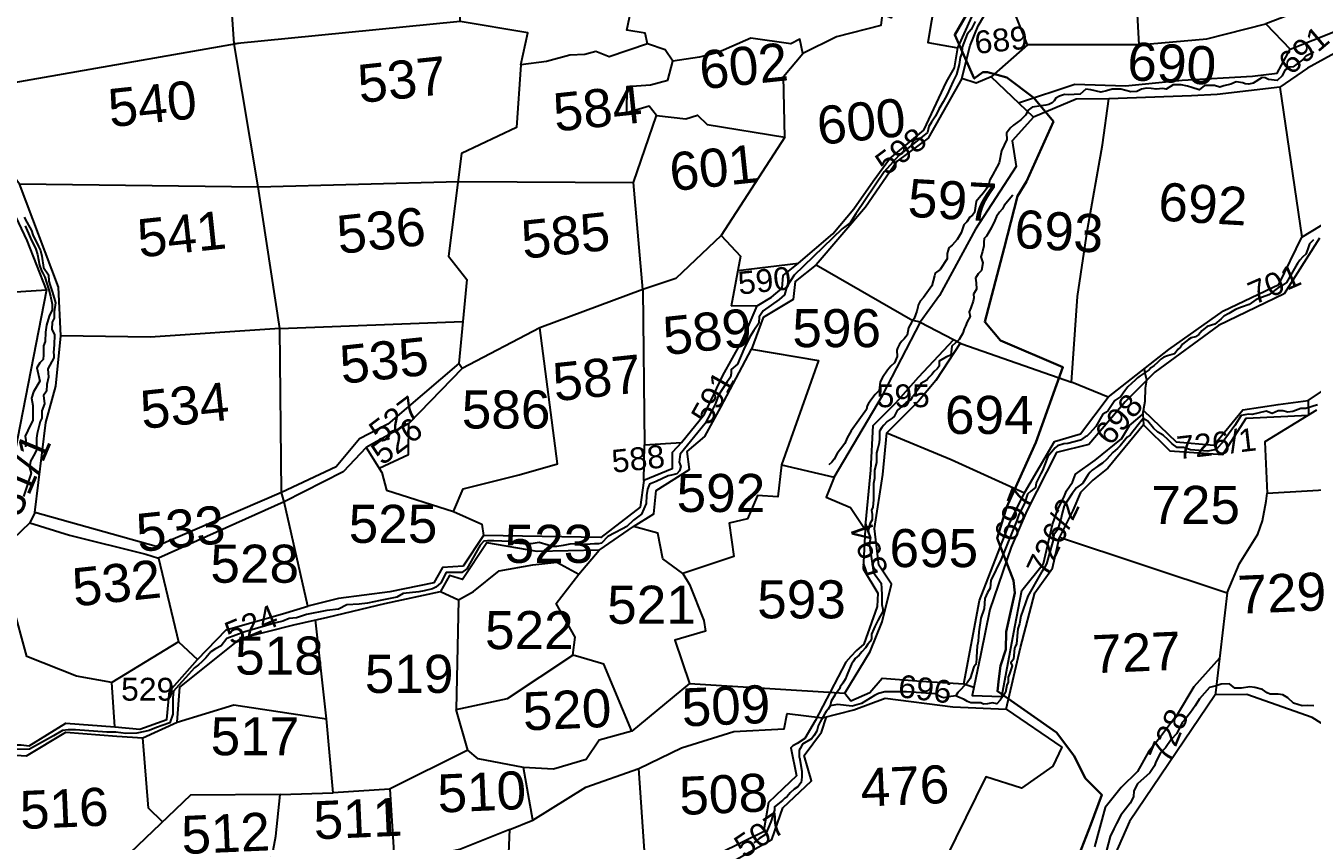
# Model space of a CAD drawing. Header units: inches. Extents: x 304037 to 460575, y 1453943 to 1639883.
# Drawn here: x 328018 to 328887, y 1606310 to 1606861 of the extents above; entities that cross this region are included whole.
import ezdxf

# ---------------------------------------------------------------- set-up
doc = ezdxf.new("R2010")
doc.units = ezdxf.units.IN
doc.header["$MEASUREMENT"] = 0
doc.linetypes.add('ACAD_ISO07W100', pattern=[3, 0, -3])
doc.layers.add('FOOTPATH', color=150, linetype='ACAD_ISO07W100', lineweight=30)
for name, color, linetype in [('NALA', 4, 'Continuous'), ('SURVEY_BND', 7, 'Continuous'), ('SURVEY_NO', 7, 'Continuous')]:
    doc.layers.add(name, color=color, linetype=linetype)
doc.styles.get("Standard").update_dxf_attribs({"font": 'arial.ttf'})

# ---------------------------------------------------------------- blocks, each defined once
blk = doc.blocks.new('KALUVOYA')
at = {"layer": 'FOOTPATH', "linetype": 'ByBlock'}
blk.add_lwpolyline([(-108.138, 320.183), (-109.434, 317.958), (-108.151, 315.082), (-107.592, 315.495), (-107.29, 315.506), (-106.011, 315.159), (-104.229, 313.826), (-102.95, 312.262), (-104.723, 308.316), (-105.295, 307.372), (-106.183, 303.939), (-107.455, 299.102), (-106.409, 297.891), (-102.315, 296.127), (-104.081, 291.187), (-106.012, 286.917), (-106.621, 284.911), (-105.556, 282.137), (-105.469, 281.327), (-106.026, 278.754), (-106.063, 277.599), (-106.397, 276.522), (-106.509, 275.681), (-106.608, 274.852), (-104.402, 273.337), (-102.73, 272.162), (-101.577, 270.648), (-100.809, 269.127), (-99.731, 268.059), (-100.458, 266.115), (-101.679, 262.964)], dxfattribs=at)
at = {"layer": 'NALA'}
for points in [[(-108.089, 318.818), (-108.353, 318.306), (-108.617, 318.005), (-108.949, 317.137), (-108.972, 316.743), (-109.085, 316.464), (-109.145, 316.013), (-109.319, 315.343), (-109.537, 314.906), (-109.938, 314.042), (-110.202, 313.56), (-110.473, 313.078), (-110.692, 312.619), (-110.948, 312.227), (-111.129, 311.926), (-111.213, 311.53), (-113.105, 310.019), (-114.073, 308.949), (-115.924, 306.197), (-116.306, 305.61), (-116.821, 305.213), (-119.973, 302.156), (-120.461, 301.418), (-120.608, 300.872), (-120.959, 300.577)], [(-85.834, 316.819), (-86.365, 316.557), (-86.58, 316.315), (-87.113, 315.937), (-87.2, 315.87), (-87.435, 315.843), (-87.738, 315.635), (-87.926, 315.266), (-88.243, 314.971), (-88.814, 315.031), (-89.036, 315.138), (-89.244, 315.165), (-89.823, 314.789), (-90.112, 314.715), (-90.354, 314.748), (-90.515, 314.802), (-90.952, 314.876), (-91.288, 314.728), (-91.745, 314.614), (-92.02, 314.527), (-92.365, 314.642), (-92.822, 314.642), (-93.03, 314.628), (-93.38, 314.36), (-93.857, 314.501), (-94.146, 314.595), (-94.565, 314.688), (-95.076, 314.688), (-95.533, 314.399), (-95.755, 314.426), (-96.192, 314.386), (-96.521, 314.446), (-96.83, 314.453), (-97.159, 314.386), (-97.462, 314.245), (-97.872, 314.218), (-98.526, 314.399), (-98.795, 314.399), (-99.091, 314.399), (-99.453, 314.271), (-99.837, 314.197), (-100.488, 314.352), (-100.811, 314.385), (-101.196, 314.068), (-101.586, 314.035), (-101.989, 314.008), (-102.224, 314.035), (-102.553, 313.934), (-102.782, 313.8), (-102.889, 313.632), (-103.031, 313.498), (-103.252, 313.383), (-103.454, 313.33), (-103.743, 313.296), (-104.343, 313.207), (-104.599, 313.019), (-104.78, 312.69), (-105.089, 312.368), (-105.568, 312.022), (-105.79, 311.821), (-106.025, 311.498), (-106.005, 311.076), (-106.365, 310.339), (-106.501, 309.543), (-106.663, 309.273), (-106.947, 308.746), (-107.122, 308.422), (-107.23, 308.004), (-107.528, 307.572), (-107.812, 307.261), (-108.028, 307.005), (-108.131, 306.287), (-108.263, 306.121), (-108.436, 305.975), (-108.635, 305.67), (-108.834, 305.485), (-109, 304.961), (-109.272, 304.504), (-109.59, 304.145), (-109.807, 303.973), (-109.865, 303.822), (-109.93, 303.601), (-109.913, 303.241), (-110.386, 302.546), (-110.702, 302.292), (-110.754, 302.13), (-110.926, 301.468), (-111.48, 300.712), (-111.698, 300.463), (-111.82, 300.21), (-111.846, 300.067), (-111.907, 299.803), (-112.08, 299.318), (-112.258, 299.07), (-112.344, 298.902), (-112.456, 298.714), (-112.541, 298.238), (-112.752, 297.989), (-112.905, 297.836), (-113.052, 297.651), (-113.174, 297.383), (-113.225, 297.236), (-113.206, 296.826), (-113.385, 296.405), (-113.615, 296.194), (-113.832, 295.933), (-114.163, 295.452), (-114.323, 295.171), (-114.391, 294.606), (-114.65, 294.325), (-114.858, 294.044), (-115.089, 293.752), (-115.162, 293.595), (-115.207, 293.352), (-116.216, 291.942), (-116.477, 291.483), (-116.636, 291.111), (-116.913, 290.755), (-117.135, 290.454), (-117.342, 290.078), (-117.485, 289.88), (-117.683, 289.706)], [(-170.495, 305.376), (-170.154, 304.553), (-169.798, 303.833), (-169.69, 303.486), (-169.552, 302.794), (-169.426, 302.418), (-169.331, 302.27), (-169.191, 302.004), (-168.941, 301.182), (-168.832, 300.751), (-168.722, 300.235), (-168.716, 299.864), (-168.923, 299.445), (-169.092, 298.861), (-169.153, 298.384), (-169.178, 297.786), (-169.276, 297.493), (-169.288, 296.906), (-169.3, 296.601), (-169.52, 296.381), (-169.716, 296.051), (-169.531, 295.178), (-169.943, 294.477), (-170.063, 294.049), (-169.996, 293.582), (-169.986, 292.623), (-170.303, 291.947), (-170.491, 291.562), (-170.448, 291.271), (-170.457, 290.866)], [(-170.559, 305.945), (-170.381, 305.61), (-170.077, 305.077), (-170.002, 304.783), (-169.619, 304.021), (-169.496, 303.754), (-169.41, 303.374), (-169.298, 302.631), (-168.96, 302.168), (-168.939, 301.74), (-168.826, 301.398), (-168.697, 300.993), (-168.491, 300.325), (-168.577, 299.735), (-168.577, 299.307), (-168.714, 299.051), (-168.748, 298.594), (-168.56, 298.226), (-168.577, 297.554), (-168.628, 297.057), (-168.602, 296.903), (-168.602, 296.698), (-168.996, 295.988), (-168.954, 295.44), (-169.074, 294.953), (-169.091, 294.525), (-169.288, 294.226), (-169.212, 293.693), (-169.39, 293.219), (-169.399, 292.757), (-169.502, 292.535), (-169.707, 291.742), (-169.741, 291.443), (-169.733, 291.041), (-169.733, 290.664), (-169.844, 290.425), (-170.127, 289.928), (-170.212, 289.509), (-170.101, 289.141), (-170.592, 287.594)], [(-105.614, 307.434), (-106.176, 306.743), (-106.281, 306.533), (-106.483, 306.314), (-106.676, 306.025), (-106.798, 305.753), (-107.036, 305.267), (-107.343, 304.741), (-107.501, 304.583), (-107.509, 304.347), (-107.509, 304.093), (-107.597, 303.733), (-107.711, 303.374), (-107.571, 302.993), (-107.66, 302.474), (-107.895, 302.257), (-108.062, 301.976), (-108.018, 301.661), (-107.992, 301.253), (-108.185, 300.92), (-108.159, 300.692), (-108.203, 300.464), (-108.361, 300.035), (-108.484, 299.763), (-108.4, 299.469), (-108.603, 299.119), (-108.713, 298.83), (-108.806, 298.64), (-108.898, 298.363), (-109.125, 297.957), (-109.61, 297.514), (-109.668, 296.923), (-109.955, 296.804), (-110.441, 296.536), (-110.453, 296.196), (-110.568, 296.02), (-110.781, 295.857), (-110.914, 295.656), (-111.121, 295.462), (-111.26, 295.281), (-111.455, 295.165), (-111.643, 295.05), (-111.77, 294.747), (-112.026, 294.41), (-112.19, 294.198), (-112.329, 293.968), (-112.602, 293.804), (-112.882, 293.574), (-113.203, 293.289), (-113.258, 293.143), (-113.391, 292.901), (-113.531, 292.774), (-113.866, 292.565), (-114.067, 292.317), (-114.212, 292.159), (-114.364, 291.923), (-114.37, 291.447), (-114.382, 291.168), (-114.425, 290.98), (-114.467, 290.81), (-114.547, 290.504), (-114.553, 289.873), (-114.68, 289.376), (-114.686, 288.813), (-114.747, 288.485), (-114.753, 288.237), (-114.747, 287.948), (-114.747, 287.409), (-114.802, 286.936), (-114.887, 286.73), (-114.832, 286.46), (-114.844, 286.115), (-115.002, 285.842), (-115.099, 285.359), (-114.96, 284.887), (-115.02, 284.414), (-114.984, 284.292), (-114.749, 282.643), (-114.246, 281.942), (-114.223, 281.599), (-114.208, 281.173), (-114.2, 280.545), (-114.124, 280.24), (-114.132, 280.095), (-114.315, 279.783), (-114.467, 279.501), (-114.543, 279.318), (-114.665, 279.105), (-114.727, 278.952), (-114.887, 278.605), (-114.879, 278.285), (-114.971, 278.11), (-115.116, 277.942), (-115.267, 277.696), (-115.518, 277.441), (-115.682, 277.217), (-115.941, 277.007), (-116.061, 276.816), (-116.098, 276.753), (-116.199, 276.629), (-116.435, 276.064), (-116.511, 275.838), (-116.586, 275.664), (-116.77, 275.382), (-116.944, 275.137), (-116.981, 275.02), (-117.289, 274.6), (-117.52, 274.198), (-117.585, 273.891), (-117.721, 273.678), (-117.863, 273.524), (-117.958, 273.347), (-118.249, 272.841), (-118.368, 272.588), (-118.472, 272.224), (-118.665, 271.927), (-118.807, 271.719), (-119.411, 271.378), (-119.557, 271.098), (-119.633, 270.988), (-119.633, 270.532), (-119.593, 270.507), (-119.439, 269.597), (-119.459, 269.218), (-119.498, 268.858), (-119.721, 268.57), (-119.963, 268.413), (-120.225, 268.171), (-120.408, 267.936), (-120.572, 267.825), (-120.723, 267.674), (-121.235, 267.264), (-121.235, 267.051), (-121.344, 266.699), (-121.488, 266.273), (-121.836, 265.437), (-122.242, 265.183), (-122.59, 264.893)], [(-85.852, 304.514), (-86.114, 304.235), (-86.252, 303.858), (-86.367, 303.558), (-86.549, 303.387), (-86.749, 303.176), (-86.898, 302.948), (-87.006, 302.783), (-87.618, 301.697), (-87.972, 301.457), (-88.143, 301.366), (-88.793, 300.888), (-89.615, 300.577), (-90.081, 300.249), (-90.593, 300.085), (-90.986, 299.939), (-91.406, 299.665), (-91.735, 299.482), (-91.908, 299.327), (-92.328, 298.96), (-92.84, 298.807), (-93.179, 298.519), (-93.391, 298.295), (-93.602, 298.129), (-93.896, 298.071), (-94.056, 297.969), (-94.461, 297.645), (-94.595, 297.447), (-94.752, 297.318), (-94.991, 297.024), (-95.444, 296.876), (-95.673, 296.805), (-95.884, 296.657), (-96.094, 296.437), (-96.328, 296.258), (-96.547, 296.092), (-96.637, 295.967), (-97.239, 295.562), (-97.405, 295.437), (-97.576, 295.289), (-98.044, 294.853), (-98.254, 294.575), (-98.51, 294.208), (-98.694, 294.082), (-98.896, 293.943), (-99.333, 293.292), (-99.491, 293.162), (-99.688, 293.044), (-100.15, 292.237), (-100.568, 291.781), (-100.742, 291.618), (-100.855, 291.567), (-101.155, 291.352), (-101.978, 291.132), (-102.248, 291.098), (-102.665, 290.963), (-102.823, 290.834), (-103.309, 290.263), (-103.641, 289.361), (-103.765, 289.147), (-104.059, 288.548), (-104.118, 288.234), (-104.419, 287.989), (-104.628, 287.788), (-104.807, 287.26), (-105.217, 286.399), (-105.331, 286.066), (-106.363, 283.537), (-107.048, 282.136), (-107.074, 281.616), (-107.264, 281.336), (-107.424, 280.946), (-107.47, 280.283), (-107.704, 279.655), (-107.822, 278.766), (-107.859, 278.434), (-107.877, 278.17), (-107.902, 278.022), (-107.939, 277.835), (-107.976, 277.096), (-107.97, 276.967), (-108.031, 276.604), (-108.161, 276.462), (-108.389, 275.696), (-108.598, 275.4), (-109.205, 274.781), (-109.329, 274.545)]]:
    blk.add_lwpolyline(points, dxfattribs=at)
at = {"layer": 'NALA', "linetype": 'ByBlock'}
for points in [[(-85.587, 293.682), (-86.344, 293.437), (-86.682, 293.426), (-87.203, 293.242), (-87.531, 293.191), (-87.858, 293.283), (-88.175, 293.283), (-88.574, 293.11), (-88.956, 293.251), (-89.887, 293.036), (-90.112, 293.067), (-90.603, 292.965), (-91.022, 292.321), (-91.851, 291.165), (-92.138, 290.879), (-92.343, 290.725), (-92.793, 290.623), (-93.938, 290.715), (-94.399, 290.858), (-94.808, 290.868), (-95.135, 291.114), (-95.401, 291.369), (-95.718, 291.671), (-96.066, 291.87), (-96.353, 292.135), (-96.445, 292.248), (-96.731, 292.595), (-97.042, 292.776), (-97.452, 292.24), (-97.595, 292.076), (-97.717, 291.925), (-97.882, 291.669), (-98.083, 291.539), (-98.255, 291.324), (-98.556, 290.98), (-98.728, 290.801), (-99.029, 290.529), (-99.229, 290.307), (-99.437, 290.071), (-99.704, 289.832), (-100.026, 289.639), (-100.385, 289.374), (-100.514, 289.252), (-100.657, 289.087), (-101.009, 288.512), (-101.41, 288.205), (-101.69, 287.839), (-102.221, 287.041), (-102.371, 286.462), (-102.436, 286.139), (-102.666, 285.461), (-102.896, 285.118), (-102.953, 284.788), (-102.996, 284.616), (-103.38, 283.216), (-103.506, 282.973), (-103.722, 282.685), (-104.611, 281.111), (-104.924, 280.233), (-105.076, 279.779), (-105.156, 279.275), (-105.257, 278.962), (-105.358, 277.975), (-105.436, 277.77), (-105.491, 277.681), (-105.558, 276.968), (-105.714, 276.713), (-105.625, 276.529), (-105.775, 276.129), (-105.819, 275.996), (-105.897, 275.791), (-105.891, 275.446), (-105.986, 275.252), (-106.069, 274.773), (-106.431, 274.262), (-106.652, 274.038), (-106.931, 274.091), (-107.244, 274.038), (-107.518, 274.018), (-107.685, 274.086), (-108.03, 274.091), (-108.349, 274.091), (-108.559, 274.174), (-108.794, 274.311), (-109.205, 274.482), (-109.329, 274.545), (-109.827, 274.487), (-110.126, 274.428), (-110.273, 274.472), (-110.689, 274.678), (-111.311, 274.737), (-112.573, 274.813), (-113.254, 274.813), (-113.99, 274.821), (-114.406, 274.712), (-114.688, 274.579), (-115.541, 274.054), (-116.145, 273.882), (-117.104, 273.984), (-117.585, 273.891)], [(-120.959, 300.577), (-122.011, 299.825), (-122.26, 299.435), (-122.295, 299.009), (-122.624, 298.539), (-122.882, 298.119), (-123.273, 297.312), (-123.682, 296.33), (-124.099, 295.966), (-124.117, 295.709), (-124.153, 295.47), (-124.375, 295.168), (-124.944, 294.277), (-125.13, 293.736), (-125.406, 293.221), (-125.619, 292.787), (-125.805, 292.423), (-127.456, 290.401), (-127.512, 289.888), (-127.411, 289.599), (-127.501, 289.32), (-127.679, 289.119), (-128.014, 289.03), (-128.249, 288.996), (-129.03, 288.609), (-129.468, 288.445), (-129.609, 288.101), (-129.656, 287.695), (-129.695, 287.179), (-129.993, 286.465), (-130.509, 286.066), (-130.963, 285.652), (-131.236, 285.511), (-131.746, 285.252), (-132.2, 284.994), (-132.63, 284.572), (-132.825, 284.517), (-133.076, 284.51), (-133.373, 284.502), (-133.678, 284.471), (-134.212, 284.525), (-134.704, 284.486), (-135.135, 284.416), (-135.557, 284.353), (-135.815, 284.353), (-136.128, 284.431), (-136.725, 284.595), (-137.241, 284.525), (-137.742, 284.525), (-138.273, 284.564), (-138.633, 284.666), (-139.684, 284.704), (-140.099, 284.704), (-140.349, 284.689), (-140.6, 284.423), (-141.469, 282.872), (-141.789, 282.622), (-142.29, 282.622), (-142.603, 282.622), (-142.814, 282.63), (-143.182, 281.948), (-143.503, 281.667), (-143.722, 281.557), (-144.262, 281.432), (-144.629, 281.354), (-145.638, 281.245), (-146.061, 281.003), (-147.152, 280.79), (-147.989, 280.618), (-148.544, 280.548), (-149.357, 280.509), (-149.905, 280.22), (-150.664, 280.126), (-151.997, 279.874), (-152.646, 279.655), (-153.131, 279.6), (-153.562, 279.436), (-154.015, 279.319), (-156.048, 278.732), (-157.24, 278.278), (-157.603, 277.797), (-157.967, 277.601), (-158.272, 277.404), (-158.617, 277.02), (-158.872, 276.764), (-159.089, 276.568), (-159.364, 276.362), (-159.954, 275.694), (-160.377, 275.213), (-160.731, 274.82), (-160.78, 274.398), (-160.78, 273.312), (-160.969, 272.747), (-161.478, 272.571), (-161.842, 272.438), (-162.328, 272.238), (-162.619, 272.177), (-163.146, 272.074), (-163.856, 272.056), (-164.524, 272.135), (-165.106, 272.135), (-167.173, 272.281), (-167.64, 272.281), (-168.028, 272.232), (-168.617, 271.899), (-170.197, 271.02), (-172.707, 270.967)], [(-85.82, 273.91), (-86.254, 273.926), (-86.584, 273.918), (-87.146, 274.086), (-87.524, 274.44), (-87.856, 274.642), (-88.154, 274.675), (-88.444, 274.675), (-88.685, 274.675), (-88.878, 274.755), (-89.191, 274.98), (-89.698, 275.116), (-90.02, 275.156), (-90.559, 275.076), (-91.009, 275.076), (-91.358, 275.35), (-91.905, 275.342), (-92.228, 275.216), (-92.677, 275.109), (-93.321, 274.361), (-93.611, 273.903), (-93.924, 273.477), (-94.238, 273.052), (-94.463, 272.803), (-94.818, 272.084), (-95.196, 271.69), (-95.55, 271.152), (-95.889, 270.827), (-96.202, 270.225), (-96.283, 269.959), (-96.411, 269.759), (-96.588, 269.518), (-97.402, 268.776), (-97.643, 268.326), (-97.667, 267.925), (-97.876, 267.523), (-98.48, 266.731), (-98.77, 266.177), (-98.947, 265.84), (-99.188, 265.317), (-99.438, 264.414)]]:
    blk.add_lwpolyline(points, dxfattribs=at)
at = {"layer": 'SURVEY_BND'}
for points in [[(-107.95, 321.047), (-110.722, 320.307), (-111.2, 317.45), (-109.22, 317.101), (-108.288, 319.186), (-107.692, 320.121), (-106.431, 322.327), (-104.643, 324.037), (-102.574, 325.513), (-100.271, 326.806), (-97.706, 327.361), (-97.642, 331.181)], [(-108.827, 330.159), (-107.94, 320.945), (-107.692, 320.121), (-107.198, 319.717), (-106.258, 321.332), (-103.967, 323.882), (-99.905, 326.373), (-97.847, 326.56), (-97.33, 317.294), (-104.649, 317.306), (-106.258, 321.332)], [(-129.609, 317.346), (-132.137, 316.483), (-133.006, 316.838), (-133.725, 316.643), (-134.712, 316.594), (-136.248, 316.18), (-137.93, 315.961), (-137.491, 318.067), (-141.921, 318.813), (-141.751, 326.728)], [(-105.239, 313.489), (-101.546, 314.723), (-98.203, 314.606), (-94.481, 314.985), (-89.878, 315.26), (-88.259, 315.439), (-87.403, 317.029), (-83.029, 318.755)], [(-84.164, 320.552), (-88.987, 318.695), (-87.403, 317.029)], [(-141.921, 318.813), (-156.774, 317.323), (-157.397, 326.241)], [(-156.505, 317.35), (-171.388, 314.741), (-172.129, 321.024), (-170.036, 324.834)], [(-85.654, 293.328), (-89.049, 291.252), (-88.9, 287.875), (-84.013, 288.16)], [(-113.106, 320.163), (-113.616, 319.066), (-114.197, 319.287), (-114.294, 318.568), (-117.205, 317.805), (-119.406, 316.727), (-119.613, 317.653), (-120.194, 317.362), (-122.838, 317.722), (-124.973, 316.78), (-126.205, 316.475), (-127.962, 316.213), (-128.461, 316.959), (-129.609, 317.346), (-129.775, 318.037), (-130.968, 318.246), (-130.722, 319.487)], [(-84.034, 317), (-86.248, 315.779), (-88.076, 314.534), (-92.192, 314.036), (-93.868, 313.966), (-99.308, 313.745), (-101.459, 313.743), (-104.255, 312.554), (-105.655, 310.997), (-105.392, 309.31), (-108.066, 305.196), (-110.421, 300.846), (-111.687, 299.09), (-108.945, 297.674), (-101.739, 295.156), (-101.362, 300.77), (-100.704, 305.17), (-99.719, 310.729), (-99.308, 313.745)], [(-104.649, 317.306), (-107.033, 315.193), (-108.014, 314.774), (-108.962, 315.083), (-108.41, 317.254), (-107.903, 318.534), (-107.198, 319.717)], [(-97.33, 317.294), (-92.877, 317.691), (-88.987, 318.695)], [(-88.076, 314.534), (-86.622, 304.69), (-84.161, 306.167), (-81.488, 307.149), (-80.207, 307.645), (-79.92, 307.17), (-73.871, 306.376), (-71.07, 307.963), (-71.744, 311.092), (-72.331, 314.373), (-71.634, 318.363)], [(-171.388, 314.741), (-172.07, 309.801), (-170.863, 308.131), (-155.195, 307.948), (-156.774, 317.323)], [(-123.684, 302.465), (-119.699, 302.95), (-117.427, 304.887), (-116.047, 306.514), (-114.795, 308.333), (-113.713, 309.813), (-111.45, 311.698), (-109.971, 314.855), (-109.454, 315.789), (-109.22, 317.101)], [(-155.195, 307.948), (-142.018, 308.312), (-130.542, 308.248), (-129.026, 312.642), (-129.508, 313.253), (-130.976, 312.816), (-130.952, 314.537), (-129.421, 314.662), (-128.289, 314.966), (-127.962, 316.213)], [(-129.026, 312.642), (-127.086, 312.434), (-126.329, 312.67), (-125.691, 312.052), (-120.592, 311.228), (-120.683, 315.202), (-119.406, 316.727)], [(-137.93, 315.961), (-138.211, 311.852), (-141.826, 310.133), (-142.688, 303.402), (-141.471, 301.869), (-142.003, 296.352), (-146.653, 292.365), (-148.512, 291.393), (-150.061, 289.558), (-153.653, 287.867), (-153.765, 298.637), (-141.737, 299.111)], [(-108.962, 315.083), (-111.17, 311.159), (-113.211, 309.657), (-115.289, 306.635), (-118.525, 302.852), (-112.169, 299.194)], [(-104.255, 312.554), (-107.033, 315.193)], [(-120.592, 311.228), (-124.78, 304.771), (-127.739, 301.948), (-129.905, 301.209), (-130.542, 308.248)], [(-187.469, 300.577), (-182.608, 300.57), (-175.874, 300.739), (-169.089, 301.169), (-170.363, 304.4), (-171.656, 307.151), (-173.501, 309.419)], [(-153.765, 298.637), (-162.27, 298.08), (-168.148, 298.163), (-168.296, 301.34), (-170.863, 308.131)], [(-153.765, 298.637), (-155.195, 307.948)], [(-85.455, 304.612), (-87.783, 300.956), (-92.095, 298.869), (-96.274, 295.822), (-98.231, 293.863), (-100.618, 291.068), (-102.74, 290.53), (-104.684, 286.712), (-105.708, 284.312), (-107.114, 280.232), (-107.684, 277.307), (-108.27, 274.585), (-106.32, 274.506), (-105.469, 279.078), (-105.009, 281.473), (-103.583, 283.244), (-102.985, 285.809), (-102.618, 286.865), (-102.238, 287.588), (-102.066, 288.013), (-101.687, 288.587), (-101.479, 289.107), (-100.181, 290.037), (-98.466, 291.432), (-97.926, 292.316), (-97.397, 292.763), (-97.064, 293.05), (-96.918, 293.916), (-96.892, 294.765), (-96.802, 295.293), (-96.905, 295.743), (-96.946, 296.053)], [(-124.78, 304.771), (-123.51, 303.403), (-124.119, 300.126)], [(-99.333, 294.17), (-95.354, 297.309), (-91.766, 299.838), (-88.128, 301.563), (-86.622, 304.69)], [(-118.525, 302.852), (-119.916, 301.753), (-120.047, 300.563), (-122.018, 299.395), (-122.782, 297.304), (-118.379, 296.566), (-120.806, 289.714), (-117.335, 288.895), (-114.167, 294.276), (-111.681, 299.087), (-112.169, 299.194)], [(-122.392, 300.146), (-121.466, 300.71), (-120.768, 301.313), (-120.701, 302.154), (-119.699, 302.95)], [(-97.023, 293.296), (-94.872, 291.241), (-92.405, 291.012), (-90.482, 293.338), (-88.16, 293.69), (-86.2, 293.967), (-83.889, 295.511), (-81.421, 297.041), (-78.981, 298.244), (-74.61, 299.998), (-72.377, 300.787), (-69.985, 302.53), (-67.789, 302.904)], [(-169.089, 301.169), (-171.66, 287.922), (-173.655, 285.27), (-179.524, 279.06), (-181.956, 276.051), (-183.726, 273.701), (-185.444, 270.015), (-186.364, 267.369), (-185.505, 264.753)], [(-129.905, 301.209), (-136.669, 298.704), (-141.773, 296.03), (-142.003, 296.352)], [(-129.905, 301.209), (-129.803, 291.021), (-127.36, 291.167), (-125.852, 293.028), (-124.648, 295.581), (-123.383, 297.856), (-122.392, 300.146), (-124.119, 300.126)], [(-142.334, 286.633), (-141.701, 288.127), (-138.039, 289.038), (-135.518, 289.775), (-136.669, 298.704)], [(-153.653, 287.867), (-161.871, 284.326), (-169.851, 286.55), (-169.135, 292.467), (-168.481, 294.844), (-168.148, 298.163)], [(-117.335, 288.895), (-117.866, 287.598), (-116.268, 286.918), (-115.301, 285.465), (-114.924, 289.367), (-114.767, 292.298), (-113.298, 293.791), (-111.805, 295.469), (-109.486, 297.953)], [(-109.041, 297.723), (-110.655, 295.258), (-111.798, 293.893), (-113.868, 291.829), (-109.661, 290.074), (-104.825, 287.881), (-102.866, 291.259), (-101.166, 291.764), (-99.333, 294.17), (-101.739, 295.156)], [(-120.806, 289.714), (-121.035, 287.613), (-122.376, 287.688), (-123.024, 286.157), (-124.229, 285.884), (-123.931, 283.695), (-127.272, 282.579), (-128.588, 283.534), (-128.926, 285.222), (-130.528, 285.656), (-129.173, 286.492), (-129.037, 288.018), (-126.851, 289.399), (-127, 290.577), (-125.832, 291.573), (-124.776, 293.487), (-122.782, 297.304)], [(-141.773, 296.03), (-145.279, 292.409), (-148.09, 290.828), (-149.604, 289.236), (-153.48, 287.254), (-161.718, 283.554)], [(-97.064, 293.05), (-97.01, 292.359), (-98.548, 290.488), (-99.367, 289.512), (-100.334, 288.72), (-100.896, 288.179), (-101.143, 287.912), (-101.657, 286.718), (-102.526, 284.969), (-91.506, 281.329), (-90.709, 283.262), (-89.498, 285.184), (-89.206, 286.059), (-88.965, 287.35), (-88.9, 287.875)], [(-97.01, 292.359), (-95.28, 290.657), (-91.804, 290.401), (-90.283, 292.794), (-86.183, 293.004)], [(-147.235, 289.47), (-145.309, 290.384), (-145.279, 292.409)], [(-148.09, 290.828), (-147.064, 289.199), (-146.753, 288.039), (-142.334, 286.633), (-140.493, 285.806), (-140.379, 285.06)], [(-127.36, 291.167), (-127.99, 290.526), (-127.979, 289.456), (-129.84, 288.687), (-129.803, 291.021)], [(-129.84, 288.687), (-130.077, 286.923), (-132.671, 284.935), (-140.379, 285.06), (-141.711, 283.056), (-143.069, 282.96), (-143.63, 281.956), (-146.532, 281.349), (-149.893, 280.916), (-151.911, 280.416), (-153.48, 287.254), (-153.653, 287.867)], [(-169.851, 286.55), (-170.173, 285.875), (-167.571, 285.067), (-162.565, 283.818), (-161.718, 283.554), (-160.416, 278.06), (-159.164, 276.9), (-157.276, 278.857), (-153.566, 279.921), (-151.911, 280.416)], [(-160.416, 278.06), (-164.778, 275.386), (-167.101, 275.814), (-170.371, 277.098), (-171.318, 280.567), (-177.462, 279.105), (-172.904, 283.277), (-170.173, 285.875)], [(-132.767, 284.106), (-130.528, 285.656)], [(-172.512, 270.701), (-170.388, 270.582), (-167.802, 272.122), (-164.451, 271.881), (-162.734, 271.762), (-160.483, 272.795), (-160.318, 275.083), (-156.284, 278.318), (-152.834, 279.192), (-150.598, 279.684), (-146.842, 280.593), (-143.197, 281.38), (-142.02, 280.834), (-141.028, 281.38), (-139.345, 282.751), (-137.122, 283.143), (-135.543, 283.309), (-134.114, 282.529), (-132.767, 284.106), (-136.856, 284.023), (-140.164, 284.571), (-141.743, 282.18), (-142.607, 282.429), (-143.197, 281.38)], [(-142.02, 280.834), (-142.165, 273.639), (-138.779, 274.356), (-134.489, 277.211), (-134.338, 278.383), (-135.601, 280.611), (-134.114, 282.529)], [(-127.272, 282.579), (-126.835, 281.861), (-125.894, 279.495), (-125.794, 278.783), (-127.806, 278.206), (-126.835, 275.35), (-130.617, 272.211), (-132.458, 276.616), (-134.327, 277.171), (-134.489, 277.211)], [(-141.399, 270.961), (-146.529, 268.394), (-150.249, 268.154), (-150.69, 273.011), (-151.399, 279.508)], [(-164.578, 272.483), (-162.946, 272.33), (-161.176, 272.972), (-160.999, 274.819), (-159.164, 276.9)], [(-182.812, 273.504), (-185.696, 267.504), (-184.907, 265.438), (-183.512, 265.124), (-181.658, 267.795), (-179.396, 268.638), (-176.368, 270.63), (-174.113, 270.947), (-172.949, 271.237), (-172.459, 271.322), (-171.769, 271.291), (-170.728, 271.291), (-170.207, 271.23), (-167.814, 272.732), (-164.578, 272.483), (-164.778, 275.386)], [(-160.483, 272.795), (-156.769, 273.93), (-150.69, 273.011)], [(-130.617, 272.211), (-132.758, 271.635), (-133.621, 270.362), (-135.774, 269.734), (-137.729, 269.842), (-140.709, 270.398), (-141.399, 270.961), (-142.165, 273.639)]]:
    blk.add_lwpolyline(points, dxfattribs=at)
at = {"layer": 'SURVEY_BND', "linetype": 'ByBlock'}
for points in [[(-86.2, 293.967), (-86.179, 293.007)], [(-126.835, 275.35), (-116.634, 274.717), (-114.967, 277.458), (-114.167, 279.4), (-113.562, 281.886), (-114.389, 283.138), (-114.678, 285.531), (-114.148, 289.078), (-113.868, 291.829)], [(-116.634, 274.717), (-116.225, 274.215), (-114.988, 274.773), (-114.166, 275.716), (-111.603, 275.521), (-108.813, 275.346), (-107.778, 280.814), (-105.835, 285.837), (-104.825, 287.881)], [(-115.301, 285.465), (-115.437, 282.879), (-114.46, 281.284), (-114.517, 280.421), (-115.375, 277.937), (-115.862, 277.523), (-116.224, 277.122), (-116.566, 276.767), (-118.572, 272.917), (-119.255, 271.754), (-119.765, 271.421), (-120.035, 271.255), (-120.17, 271.13), (-119.807, 269.297), (-120.67, 268.456), (-121.179, 267.989), (-121.637, 267.539), (-121.97, 265.628), (-124.853, 264.189)], [(-129.774, 264.363), (-130.164, 269.769), (-127.35, 271.135), (-123.925, 272.202), (-120.621, 272.372), (-120.415, 273.394), (-118.103, 273.094), (-116.041, 273.636), (-113.979, 274.397), (-109.533, 273.838), (-106.019, 273.678), (-105.078, 277.723), (-104.159, 281.321), (-102.988, 282.933), (-102.526, 284.969)], [(-91.506, 281.329), (-92.281, 274.764), (-92.302, 274.63)], [(-92.012, 277.048), (-93.708, 275.16), (-94.764, 273.363), (-95.949, 271.794), (-96.677, 270.882), (-97.406, 269.604), (-98.477, 268.534), (-99.519, 267.237), (-100.22, 264.646)], [(-108.813, 275.346), (-108.156, 275.114)], [(-82.663, 271.091), (-85.933, 273.153), (-90.213, 274.652), (-92.302, 274.63), (-97.915, 266.31), (-102.031, 256.967), (-98.056, 259.044), (-95.645, 258.805), (-86.875, 259.112), (-75.692, 258.553), (-72.355, 257.093), (-68.981, 255.526), (-62.909, 262.599), (-63.769, 264.556), (-68.69, 257.661), (-72.336, 258.336), (-80.629, 265), (-79.197, 267.146)], [(-106.019, 273.678), (-102.375, 271.196), (-102.959, 269.931), (-105.009, 268.486), (-107.356, 269.23), (-111.308, 261.218), (-118.01, 262.09), (-122.832, 261.513), (-124.065, 262.183), (-124.104, 263.605), (-121.413, 265.125), (-120.691, 267.184), (-118.819, 268.979), (-119.29, 270.63), (-118.152, 272.164), (-117.836, 273.164)], [(-161.444, 266.244), (-162.378, 267.151), (-162.734, 271.762)], [(-131.532, 257.365), (-133.13, 255.176), (-134.088, 255.498), (-135.114, 254.736), (-135.843, 255.286), (-138.194, 255.041), (-138.965, 257.388), (-138.629, 265.769), (-137.123, 266.379), (-133.64, 268.552), (-130.164, 269.769)], [(-137.123, 266.379), (-137.729, 269.842)], [(-153.73, 268.04), (-159.611, 268.004), (-163.565, 264.207), (-162.747, 259.357), (-161.93, 259.334), (-161.519, 260.082), (-159.355, 260.246), (-158.657, 262.051), (-157.764, 262.051), (-157.446, 260.729), (-156.903, 260.975), (-156.954, 263.045), (-154.427, 263.092)], [(-146.178, 263.536), (-151.954, 262.51), (-154.022, 262.199), (-154.427, 263.092), (-154, 265.308), (-153.73, 268.04), (-150.249, 268.154)], [(-138.629, 265.769), (-141.904, 264.435), (-143.913, 264.032), (-146.178, 263.536), (-146.491, 268.396)]]:
    blk.add_lwpolyline(points, dxfattribs=at)
at = {"layer": 'SURVEY_NO', "linetype": 'ByBlock'}
for s, height, rotation, p in [('689', 1.5, 6.07698, (-108.051, 316.687)), ('691', 1.5, 40.3222, (-87.359, 315.257)), ('602', 2.5, 6.07698, (-126.072, 314.355)), ('690', 2.5, 356.75569, (-98.147, 314.996)), ('537', 2.5, 6.07698, (-148.51, 313.444)), ('540', 2.5, 6.07698, (-164.911, 311.846)), ('584', 2.5, 6.07698, (-135.667, 311.577)), ('600', 2.5, 6.07698, (-118.343, 310.713)), ('598', 1.5, 37.10229, (-113.92, 308.664)), ('601', 2.5, 6.07698, (-128.032, 307.669)), ('597', 2.5, 356.75569, (-112.556, 306.01)), ('692', 2.5, 356.75569, (-96.102, 305.772)), ('541', 2.5, 6.07698, (-162.981, 303.295)), ('536', 2.5, 6.07698, (-149.877, 303.535)), ('585', 2.5, 6.07698, (-137.761, 303.221)), ('693', 2.5, 356.75569, (-105.553, 303.975)), ('590', 1.5, 6.07698, (-123.585, 300.883)), ('701', 1.5, 23.5394, (-89.739, 300.226)), ('589', 2.5, 6.07698, (-128.448, 296.906)), ('596', 2.5, 0.02818, (-120.091, 297.438)), ('535', 2.5, 6.07698, (-149.679, 295.007)), ('587', 2.5, 6.07698, (-135.684, 293.868)), ('534', 2.5, 6.07698, (-162.781, 292.034)), ('591', 1.5, 60.90107, (-125.517, 292.226)), ('595', 1.5, 0.02818, (-114.551, 293.499)), ('527', 1.5, 37.10229, (-147.165, 291.024)), ('586', 2.5, 0.02818, (-141.806, 292.084)), ('694', 2.5, 0.02818, (-110.059, 291.749)), ('698', 1.5, 49.888, (-99.199, 290.908)), ('526', 1.5, 37.10229, (-147.018, 289.618)), ('726/1', 1.5, 6.55367, (-94.745, 290.088)), ('531/1', 2, 67.24372, (-171.437, 284.715)), ('588', 1.5, 6.07698, (-131.872, 289.178)), ('592', 2.5, 0.02818, (-127.686, 286.613)), ('697', 1.5, 68.87915, (-105.485, 284.566)), ('725', 2.5, 0.02818, (-96.5, 285.848)), ('726/2', 1.5, 64.59335, (-103.414, 282.294)), ('533', 2.5, 6.07698, (-163.04, 283.956)), ('525', 2.5, 0.02818, (-149.229, 284.571)), ('523', 2.5, 0.02818, (-138.983, 283.266)), ('594', 1.5, 109.36598, (-113.753, 282.766)), ('695', 2.5, 0.02818, (-113.699, 283.002)), ('528', 2.5, 0.02818, (-158.315, 281.949)), ('532', 2.5, 6.07698, (-167.242, 280.379)), ('729', 2.5, 2.50393, (-90.777, 279.944)), ('521', 2.5, 0.02818, (-132.245, 279.271)), ('593', 2.5, 0.02818, (-122.388, 279.632)), ('524', 1.5, 22.48726, (-156.963, 277.849)), ('522', 2.5, 0.02818, (-140.271, 277.602)), ('518', 2.5, 0.02818, (-156.69, 275.919)), ('727', 2.5, 2.50393, (-100.321, 276.037)), ('519', 2.5, 0.02818, (-148.164, 274.723)), ('529', 1.5, 0.02818, (-164.175, 274.205)), ('696', 1.5, 352.86033, (-113.184, 274.477)), ('520', 2.5, 2.50393, (-137.735, 272.256)), ('509', 2.5, 2.50393, (-127.294, 272.525)), ('517', 2.5, 0.02818, (-158.29, 270.622)), ('728', 1.5, 67.57966, (-95.337, 270.056)), ('510', 2.5, 2.50393, (-143.334, 266.861)), ('476', 2.5, 2.50393, (-115.536, 267.272)), ('508', 2.5, 2.50393, (-127.448, 266.715)), ('516', 2.5, 2.50393, (-170.764, 265.762)), ('511', 2.5, 2.50393, (-151.472, 265.101)), ('512', 2.5, 2.50393, (-160.155, 264.129)), ('507', 1.5, 33.74483, (-123.234, 263.835))]:
    blk.add_text(s, height=height, rotation=rotation, dxfattribs=at).set_placement(p)

msp = doc.modelspace()

# ---------------------------------------------------------------- block references
at = {"layer": 'SURVEY_NO', "linetype": 'ByBlock', "xscale": 10.28897121464032, "yscale": 10.28897121457703, "zscale": 10.28897121467575, "rotation": 359.9644961035237}
msp.add_blockref('KALUVOYA', (329769.76, 1603582.78), dxfattribs=at)

doc.saveas('drawing.dxf')
